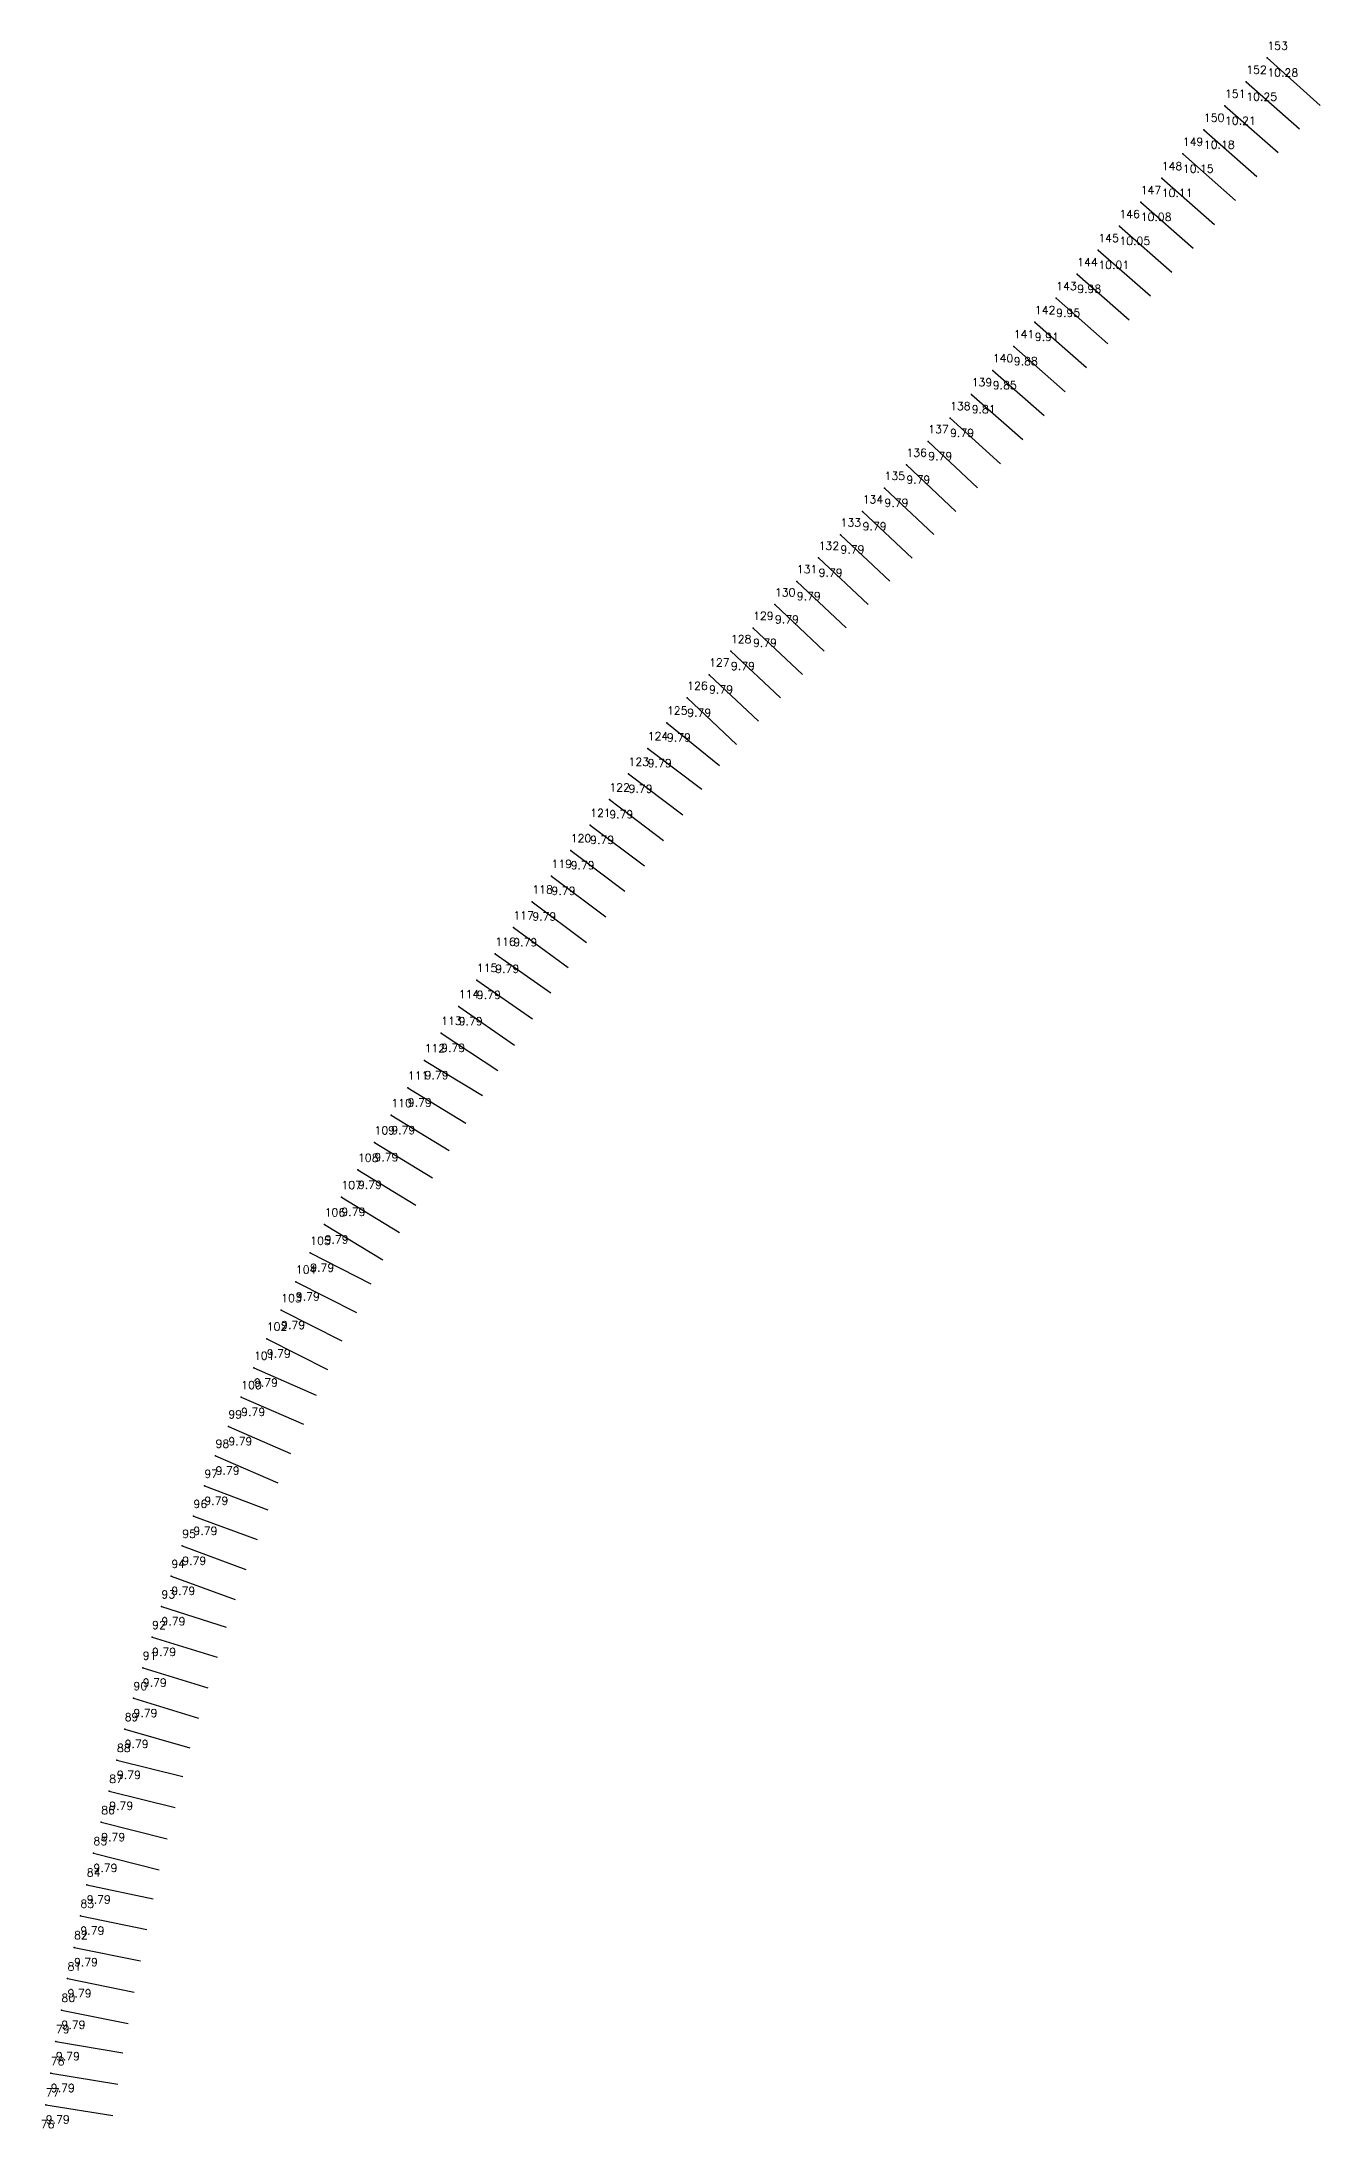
# Model space of a CAD drawing. Extents: x 748625 to 748708, y 8930432 to 8930590.
# Drawn here: x 748659.7 to 748707.7, y 8930512 to 8930590.3 of the extents above; entities that cross this region are included whole.
import ezdxf

# ---------------------------------------------------------------- set-up
doc = ezdxf.new("R2010")
doc.units = 0
for name, color, linetype in [('Hole', 7, 'Continuous'), ('Length', 7, 'Continuous'), ('Number', 7, 'Continuous'), ('Theoretical Hole', 7, 'Continuous')]:
    doc.layers.add(name, color=color, linetype=linetype)
doc.styles.get("Standard").update_dxf_attribs({"font": 'simplex.shx'})

msp = doc.modelspace()

# ---------------------------------------------------------------- linework, layer by layer
at = {"layer": 'Hole', "color": 244, "true_color": 0x0a11ff}
for p in [(748705.67, 8930589.68, 209.95), (748704.88, 8930588.78, 209.95), (748704.08, 8930587.88, 209.95), (748703.29, 8930586.98, 209.95), (748702.5, 8930586.08, 209.95), (748701.71, 8930585.17, 209.95), (748700.92, 8930584.27, 209.95), (748700.12, 8930583.37, 209.95), (748699.33, 8930582.47, 209.95), (748698.54, 8930581.57, 209.95), (748697.75, 8930580.67, 209.95), (748696.95, 8930579.77, 209.95), (748696.16, 8930578.86, 209.95), (748695.37, 8930577.96, 209.95), (748694.58, 8930577.06, 209.95), (748693.77, 8930576.17, 209.95), (748692.95, 8930575.3, 209.95), (748692.13, 8930574.42, 209.95), (748691.31, 8930573.55, 209.95), (748690.49, 8930572.67, 209.95), (748689.66, 8930571.8, 209.95), (748688.84, 8930570.93, 209.95), (748688.02, 8930570.05, 209.95), (748687.2, 8930569.18, 209.95), (748686.38, 8930568.3, 209.95), (748685.55, 8930567.43, 209.95), (748684.73, 8930566.55, 209.95), (748683.91, 8930565.68, 209.95), (748683.15, 8930564.75, 209.95), (748682.43, 8930563.79, 209.95), (748681.71, 8930562.83, 209.95), (748680.99, 8930561.87, 209.95), (748680.27, 8930560.91, 209.95), (748679.54, 8930559.96, 209.95), (748678.82, 8930559, 209.95), (748678.1, 8930558.04, 209.95), (748677.39, 8930557.07, 209.95), (748676.71, 8930556.08, 209.95), (748676.02, 8930555.1, 209.95), (748675.34, 8930554.11, 209.95), (748674.68, 8930553.11, 209.95), (748674.06, 8930552.09, 209.95), (748673.43, 8930551.06, 209.95), (748672.81, 8930550.03, 209.95), (748672.18, 8930549.01, 209.95), (748671.56, 8930547.98, 209.95), (748670.94, 8930546.96, 209.95), (748670.31, 8930545.93, 209.95), (748669.77, 8930544.87, 209.95), (748669.23, 8930543.79, 209.95), (748668.68, 8930542.72, 209.95), (748668.14, 8930541.65, 209.95), (748667.66, 8930540.56, 209.95), (748667.18, 8930539.46, 209.95), (748666.7, 8930538.36, 209.95), (748666.22, 8930537.26, 209.95), (748665.8, 8930536.13, 209.95), (748665.39, 8930535, 209.95), (748664.97, 8930533.88, 209.95), (748664.56, 8930532.75, 209.95), (748664.19, 8930531.61, 209.95), (748663.84, 8930530.46, 209.95), (748663.49, 8930529.31, 209.95), (748663.14, 8930528.17, 209.95), (748662.81, 8930527.01, 209.95), (748662.52, 8930525.85, 209.95), (748662.23, 8930524.69, 209.95), (748661.93, 8930523.52, 209.95), (748661.64, 8930522.36, 209.95), (748661.39, 8930521.18, 209.95), (748661.15, 8930520.01, 209.95), (748660.91, 8930518.83, 209.95), (748660.67, 8930517.66, 209.95), (748660.44, 8930516.48, 209.95), (748660.23, 8930515.3, 209.95), (748660.04, 8930514.11, 209.95), (748659.85, 8930512.93, 209.95)]:
    msp.add_point(p, dxfattribs=at)
at = {"layer": 'Theoretical Hole', "color": 244, "true_color": 0x0a11ff}
for p, q in [((748705.67, 8930589.68, 209.95), (748707.657, 8930587.892, 200.024)), ((748704.88, 8930588.78, 209.95), (748706.882, 8930587.021, 200.053)), ((748704.08, 8930587.88, 209.95), (748706.074, 8930586.128, 200.091)), ((748703.29, 8930586.98, 209.95), (748705.278, 8930585.233, 200.12)), ((748702.5, 8930586.08, 209.95), (748704.482, 8930584.338, 200.149)), ((748701.71, 8930585.17, 209.95), (748703.684, 8930583.435, 200.188)), ((748700.92, 8930584.27, 209.95), (748702.889, 8930582.54, 200.217)), ((748700.12, 8930583.37, 209.95), (748702.083, 8930581.645, 200.246)), ((748699.33, 8930582.47, 209.95), (748701.285, 8930580.752, 200.284)), ((748698.54, 8930581.57, 209.95), (748700.489, 8930579.857, 200.313)), ((748697.75, 8930580.67, 209.95), (748699.693, 8930578.962, 200.342)), ((748696.95, 8930579.77, 209.95), (748698.885, 8930578.069, 200.381)), ((748696.16, 8930578.86, 209.95), (748698.09, 8930577.164, 200.41)), ((748695.37, 8930577.96, 209.95), (748697.294, 8930576.269, 200.439)), ((748694.58, 8930577.06, 209.95), (748696.496, 8930575.376, 200.477)), ((748693.77, 8930576.17, 209.95), (748695.659, 8930574.464, 200.497)), ((748692.95, 8930575.3, 209.95), (748694.804, 8930573.556, 200.497)), ((748692.13, 8930574.42, 209.95), (748693.984, 8930572.676, 200.497)), ((748691.31, 8930573.55, 209.95), (748693.164, 8930571.806, 200.497)), ((748690.49, 8930572.67, 209.95), (748692.344, 8930570.926, 200.497)), ((748689.66, 8930571.8, 209.95), (748691.514, 8930570.056, 200.497)), ((748688.84, 8930570.93, 209.95), (748690.694, 8930569.186, 200.497)), ((748688.02, 8930570.05, 209.95), (748689.874, 8930568.306, 200.497)), ((748687.2, 8930569.18, 209.95), (748689.054, 8930567.436, 200.497)), ((748686.38, 8930568.3, 209.95), (748688.234, 8930566.556, 200.497)), ((748685.55, 8930567.43, 209.95), (748687.404, 8930565.686, 200.497)), ((748684.73, 8930566.55, 209.95), (748686.584, 8930564.806, 200.497)), ((748683.91, 8930565.68, 209.95), (748685.764, 8930563.936, 200.497)), ((748683.15, 8930564.75, 209.95), (748685.125, 8930563.142, 200.497)), ((748682.43, 8930563.79, 209.95), (748684.464, 8930562.26, 200.497)), ((748681.71, 8930562.83, 209.95), (748683.744, 8930561.3, 200.497)), ((748680.99, 8930561.87, 209.95), (748683.024, 8930560.34, 200.497)), ((748680.27, 8930560.91, 209.95), (748682.304, 8930559.38, 200.497)), ((748679.54, 8930559.96, 209.95), (748681.574, 8930558.43, 200.497)), ((748678.82, 8930559, 209.95), (748680.854, 8930557.47, 200.497)), ((748678.1, 8930558.04, 209.95), (748680.134, 8930556.51, 200.497)), ((748677.39, 8930557.07, 209.95), (748679.446, 8930555.57, 200.497)), ((748676.71, 8930556.08, 209.95), (748678.799, 8930554.626, 200.497)), ((748676.02, 8930555.1, 209.95), (748678.109, 8930553.646, 200.497)), ((748675.34, 8930554.11, 209.95), (748677.429, 8930552.656, 200.497)), ((748674.68, 8930553.11, 209.95), (748676.809, 8930551.712, 200.497)), ((748674.06, 8930552.09, 209.95), (748676.234, 8930550.767, 200.497)), ((748673.43, 8930551.06, 209.95), (748675.604, 8930549.737, 200.497)), ((748672.81, 8930550.03, 209.95), (748674.984, 8930548.707, 200.497)), ((748672.18, 8930549.01, 209.95), (748674.354, 8930547.687, 200.497)), ((748671.56, 8930547.98, 209.95), (748673.734, 8930546.657, 200.497)), ((748670.94, 8930546.96, 209.95), (748673.114, 8930545.637, 200.497)), ((748670.31, 8930545.93, 209.95), (748672.489, 8930544.604, 200.498)), ((748669.77, 8930544.87, 209.95), (748672.038, 8930543.714, 200.497)), ((748669.23, 8930543.79, 209.95), (748671.5, 8930542.639, 200.497)), ((748668.68, 8930542.72, 209.95), (748670.95, 8930541.569, 200.497)), ((748668.14, 8930541.65, 209.95), (748670.412, 8930540.498, 200.497)), ((748667.66, 8930540.56, 209.95), (748669.991, 8930539.537, 200.497)), ((748667.18, 8930539.46, 209.95), (748669.513, 8930538.443, 200.497)), ((748666.7, 8930538.36, 209.95), (748669.033, 8930537.343, 200.497)), ((748666.22, 8930537.26, 209.95), (748668.553, 8930536.243, 200.497)), ((748665.8, 8930536.13, 209.95), (748668.185, 8930535.241, 200.497)), ((748665.39, 8930535, 209.95), (748667.779, 8930534.121, 200.497)), ((748664.97, 8930533.88, 209.95), (748667.359, 8930533.001, 200.497)), ((748664.56, 8930532.75, 209.95), (748666.949, 8930531.871, 200.497)), ((748664.19, 8930531.61, 209.95), (748666.614, 8930530.832, 200.497)), ((748663.84, 8930530.46, 209.95), (748666.274, 8930529.716, 200.497)), ((748663.49, 8930529.31, 209.95), (748665.924, 8930528.566, 200.497)), ((748663.14, 8930528.17, 209.95), (748665.574, 8930527.426, 200.497)), ((748662.81, 8930527.01, 209.95), (748665.258, 8930526.313, 200.497)), ((748662.52, 8930525.85, 209.95), (748664.989, 8930525.232, 200.497)), ((748662.23, 8930524.69, 209.95), (748664.699, 8930524.072, 200.497)), ((748661.93, 8930523.52, 209.95), (748664.399, 8930522.902, 200.497)), ((748661.64, 8930522.36, 209.95), (748664.109, 8930521.742, 200.497)), ((748661.39, 8930521.18, 209.95), (748663.878, 8930520.645, 200.497)), ((748661.15, 8930520.01, 209.95), (748663.645, 8930519.504, 200.497)), ((748660.91, 8930518.83, 209.95), (748663.405, 8930518.324, 200.497)), ((748660.67, 8930517.66, 209.95), (748663.165, 8930517.154, 200.497)), ((748660.44, 8930516.48, 209.95), (748662.935, 8930515.974, 200.497)), ((748660.23, 8930515.3, 209.95), (748662.739, 8930514.871, 200.497)), ((748660.04, 8930514.11, 209.95), (748662.552, 8930513.701, 200.497)), ((748659.85, 8930512.93, 209.95), (748662.362, 8930512.521, 200.497))]:
    msp.add_line(p, q, dxfattribs=at)

# ---------------------------------------------------------------- texts
at = {"layer": 'Length', "color": 244, "true_color": 0x0a11ff}
for s, p in [('10.28', (748705.67, 8930588.976, 209.95)), ('10.25', (748704.88, 8930588.076, 209.95)), ('10.21', (748704.08, 8930587.176, 209.95)), ('10.18', (748703.29, 8930586.276, 209.95)), ('10.15', (748702.5, 8930585.376, 209.95)), ('10.11', (748701.71, 8930584.466, 209.95)), ('10.08', (748700.92, 8930583.566, 209.95)), ('10.05', (748700.12, 8930582.666, 209.95)), ('10.01', (748699.33, 8930581.766, 209.95)), ('9.98', (748698.54, 8930580.866, 209.95)), ('9.95', (748697.75, 8930579.966, 209.95)), ('9.91', (748696.95, 8930579.066, 209.95)), ('9.88', (748696.16, 8930578.156, 209.95)), ('9.85', (748695.37, 8930577.256, 209.95)), ('9.81', (748694.58, 8930576.356, 209.95)), ('9.79', (748693.77, 8930575.466, 209.95)), ('9.79', (748692.95, 8930574.596, 209.95)), ('9.79', (748692.13, 8930573.716, 209.95)), ('9.79', (748691.31, 8930572.846, 209.95)), ('9.79', (748690.49, 8930571.966, 209.95)), ('9.79', (748689.66, 8930571.096, 209.95)), ('9.79', (748688.84, 8930570.226, 209.95)), ('9.79', (748688.02, 8930569.346, 209.95)), ('9.79', (748687.2, 8930568.476, 209.95)), ('9.79', (748686.38, 8930567.596, 209.95)), ('9.79', (748685.55, 8930566.726, 209.95)), ('9.79', (748684.73, 8930565.846, 209.95)), ('9.79', (748683.91, 8930564.976, 209.95)), ('9.79', (748683.15, 8930564.046, 209.95)), ('9.79', (748682.43, 8930563.086, 209.95)), ('9.79', (748681.71, 8930562.126, 209.95)), ('9.79', (748680.99, 8930561.166, 209.95)), ('9.79', (748680.27, 8930560.206, 209.95)), ('9.79', (748679.54, 8930559.256, 209.95)), ('9.79', (748678.82, 8930558.296, 209.95)), ('9.79', (748678.1, 8930557.336, 209.95)), ('9.79', (748677.39, 8930556.366, 209.95)), ('9.79', (748676.71, 8930555.376, 209.95)), ('9.79', (748676.02, 8930554.396, 209.95)), ('9.79', (748675.34, 8930553.406, 209.95)), ('9.79', (748674.68, 8930552.406, 209.95)), ('9.79', (748674.06, 8930551.386, 209.95)), ('9.79', (748673.43, 8930550.356, 209.95)), ('9.79', (748672.81, 8930549.326, 209.95)), ('9.79', (748672.18, 8930548.306, 209.95)), ('9.79', (748671.56, 8930547.276, 209.95)), ('9.79', (748670.94, 8930546.256, 209.95)), ('9.79', (748670.31, 8930545.226, 209.95)), ('9.79', (748669.77, 8930544.166, 209.95)), ('9.79', (748669.23, 8930543.086, 209.95)), ('9.79', (748668.68, 8930542.016, 209.95)), ('9.79', (748668.14, 8930540.946, 209.95)), ('9.79', (748667.66, 8930539.856, 209.95)), ('9.79', (748667.18, 8930538.756, 209.95)), ('9.79', (748666.7, 8930537.656, 209.95)), ('9.79', (748666.22, 8930536.556, 209.95)), ('9.79', (748665.8, 8930535.426, 209.95)), ('9.79', (748665.39, 8930534.296, 209.95)), ('9.79', (748664.97, 8930533.176, 209.95)), ('9.79', (748664.56, 8930532.046, 209.95)), ('9.79', (748664.19, 8930530.906, 209.95)), ('9.79', (748663.84, 8930529.756, 209.95)), ('9.79', (748663.49, 8930528.606, 209.95)), ('9.79', (748663.14, 8930527.466, 209.95)), ('9.79', (748662.81, 8930526.306, 209.95)), ('9.79', (748662.52, 8930525.146, 209.95)), ('9.79', (748662.23, 8930523.986, 209.95)), ('9.79', (748661.93, 8930522.816, 209.95)), ('9.79', (748661.64, 8930521.656, 209.95)), ('9.79', (748661.39, 8930520.476, 209.95)), ('9.79', (748661.15, 8930519.306, 209.95)), ('9.79', (748660.91, 8930518.126, 209.95)), ('9.79', (748660.67, 8930516.956, 209.95)), ('9.79', (748660.44, 8930515.776, 209.95)), ('9.79', (748660.23, 8930514.596, 209.95)), ('9.79', (748660.04, 8930513.406, 209.95)), ('9.79', (748659.85, 8930512.226, 209.95))]:
    msp.add_text(s, height=0.3, dxfattribs=at).set_placement(p)
at = {"layer": 'Number', "color": 244, "true_color": 0x0a11ff}
for s, p in [('153', (748705.67, 8930589.986, 209.95)), ('152', (748704.88, 8930589.086, 209.95)), ('151', (748704.08, 8930588.186, 209.95)), ('150', (748703.29, 8930587.286, 209.95)), ('149', (748702.5, 8930586.386, 209.95)), ('148', (748701.71, 8930585.476, 209.95)), ('147', (748700.92, 8930584.576, 209.95)), ('146', (748700.12, 8930583.676, 209.95)), ('145', (748699.33, 8930582.776, 209.95)), ('144', (748698.54, 8930581.876, 209.95)), ('143', (748697.75, 8930580.976, 209.95)), ('142', (748696.95, 8930580.076, 209.95)), ('141', (748696.16, 8930579.166, 209.95)), ('140', (748695.37, 8930578.266, 209.95)), ('139', (748694.58, 8930577.366, 209.95)), ('138', (748693.77, 8930576.476, 209.95)), ('137', (748692.95, 8930575.606, 209.95)), ('136', (748692.13, 8930574.726, 209.95)), ('135', (748691.31, 8930573.856, 209.95)), ('134', (748690.49, 8930572.976, 209.95)), ('133', (748689.66, 8930572.106, 209.95)), ('132', (748688.84, 8930571.236, 209.95)), ('131', (748688.02, 8930570.356, 209.95)), ('130', (748687.2, 8930569.486, 209.95)), ('129', (748686.38, 8930568.606, 209.95)), ('128', (748685.55, 8930567.736, 209.95)), ('127', (748684.73, 8930566.856, 209.95)), ('126', (748683.91, 8930565.986, 209.95)), ('125', (748683.15, 8930565.056, 209.95)), ('124', (748682.43, 8930564.096, 209.95)), ('123', (748681.71, 8930563.136, 209.95)), ('122', (748680.99, 8930562.176, 209.95)), ('121', (748680.27, 8930561.216, 209.95)), ('120', (748679.54, 8930560.266, 209.95)), ('119', (748678.82, 8930559.306, 209.95)), ('118', (748678.1, 8930558.346, 209.95)), ('117', (748677.39, 8930557.376, 209.95)), ('116', (748676.71, 8930556.386, 209.95)), ('115', (748676.02, 8930555.406, 209.95)), ('114', (748675.34, 8930554.416, 209.95)), ('113', (748674.68, 8930553.416, 209.95)), ('112', (748674.06, 8930552.396, 209.95)), ('111', (748673.43, 8930551.366, 209.95)), ('110', (748672.81, 8930550.336, 209.95)), ('109', (748672.18, 8930549.316, 209.95)), ('108', (748671.56, 8930548.286, 209.95)), ('107', (748670.94, 8930547.266, 209.95)), ('106', (748670.31, 8930546.236, 209.95)), ('105', (748669.77, 8930545.176, 209.95)), ('104', (748669.23, 8930544.096, 209.95)), ('103', (748668.68, 8930543.026, 209.95)), ('102', (748668.14, 8930541.956, 209.95)), ('101', (748667.66, 8930540.866, 209.95)), ('100', (748667.18, 8930539.766, 209.95)), ('99', (748666.7, 8930538.666, 209.95)), ('98', (748666.22, 8930537.566, 209.95)), ('97', (748665.8, 8930536.436, 209.95)), ('96', (748665.39, 8930535.306, 209.95)), ('95', (748664.97, 8930534.186, 209.95)), ('94', (748664.56, 8930533.056, 209.95)), ('93', (748664.19, 8930531.916, 209.95)), ('92', (748663.84, 8930530.766, 209.95)), ('91', (748663.49, 8930529.616, 209.95)), ('90', (748663.14, 8930528.476, 209.95)), ('89', (748662.81, 8930527.316, 209.95)), ('88', (748662.52, 8930526.156, 209.95)), ('87', (748662.23, 8930524.996, 209.95)), ('86', (748661.93, 8930523.826, 209.95)), ('85', (748661.64, 8930522.666, 209.95)), ('84', (748661.39, 8930521.486, 209.95)), ('83', (748661.15, 8930520.316, 209.95)), ('82', (748660.91, 8930519.136, 209.95)), ('81', (748660.67, 8930517.966, 209.95)), ('80', (748660.44, 8930516.786, 209.95)), ('79', (748660.23, 8930515.606, 209.95)), ('78', (748660.04, 8930514.416, 209.95)), ('77', (748659.85, 8930513.236, 209.95)), ('76', (748659.66, 8930512.046, 209.95))]:
    msp.add_text(s, height=0.3, dxfattribs=at).set_placement(p)

doc.saveas('drawing.dxf')
